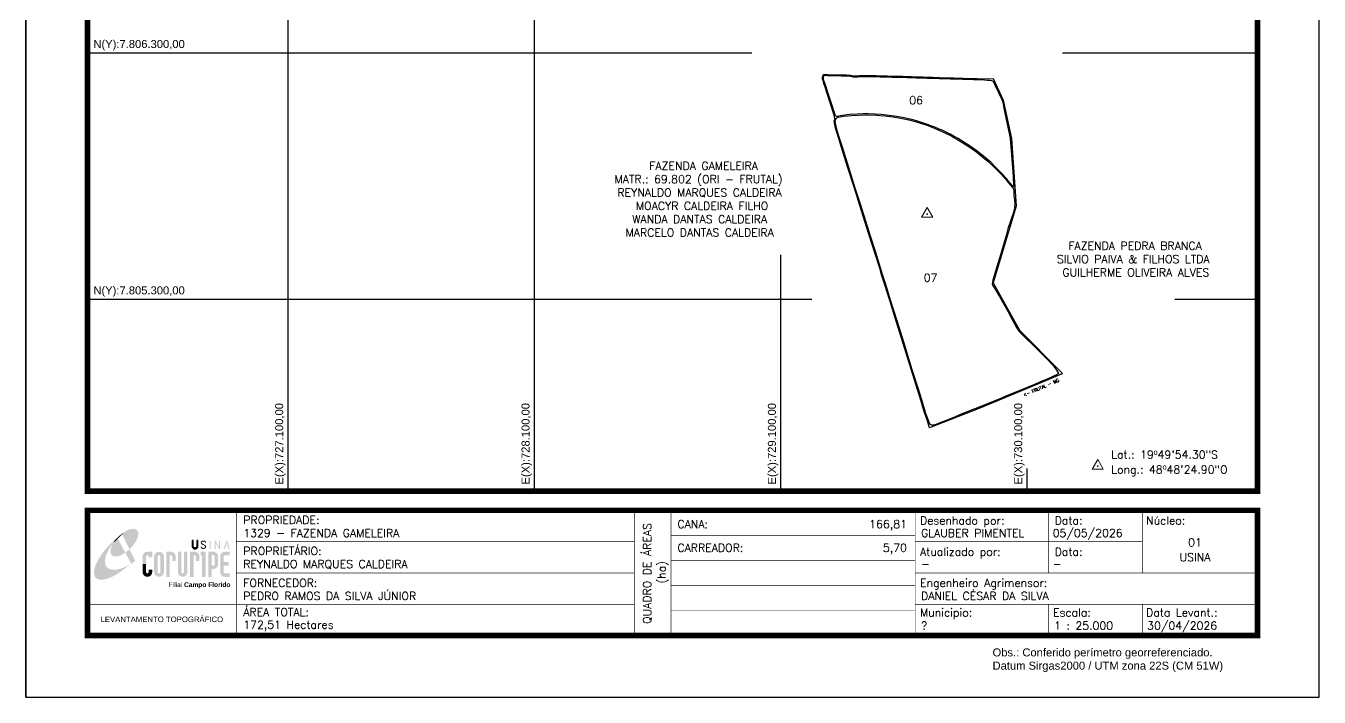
# Model space of a CAD drawing. Header units: millimetres. Extents: x 726035 to 731285, y 7803684 to 7811109.
# Drawn here: x 726035 to 731285, y 7803684 to 7806409 of the extents above; entities that cross this region are included whole.
import ezdxf
from ezdxf.enums import TextEntityAlignment as Align

# ---------------------------------------------------------------- set-up
doc = ezdxf.new("R2010")
doc.units = ezdxf.units.MM
doc.linetypes.add('LIN0', pattern=[0])
doc.layers.add('0114001329', color=1, linetype='Continuous', lineweight=25)
for name, color, linetype in [('0114001329006', 5, 'Continuous'), ('0114001329007', 5, 'Continuous'), ('MALHA', 8, 'Continuous'), ('MARGEM', 5, 'Continuous'), ('TEXTO', 7, 'Continuous')]:
    doc.layers.add(name, color=color, linetype=linetype)
doc.styles.add('ARIAL', font='arial.ttf')
doc.styles.add('marcelo', font='arial.ttf')
doc.styles.add('Simplex', font='simplex.shx')
doc.styles.get("Standard").update_dxf_attribs({"font": 'arial.ttf'})

# ---------------------------------------------------------------- blocks, each defined once
blk = doc.blocks.new('A$C78F83FB3')
at = {"layer": 'MARGEM'}
h = blk.add_hatch(color=20, dxfattribs=at)
edge = h.paths.add_edge_path()
edge.add_ellipse((19.49, 23.77), major_axis=(-6.68, -6.67), ratio=0.469426, start_angle=292.73277, end_angle=601.25787)
edge.add_ellipse((22.83, 22.05), major_axis=(12.64, 11.29), ratio=0.457614, start_angle=79.90686, end_angle=107.91393)
edge = h.paths.add_edge_path()
edge.add_ellipse((18.28, 18.7), major_axis=(13.95, 13.59), ratio=0.386848, start_angle=63.96117, end_angle=264.59932)
edge.add_ellipse((22.83, 22.05), major_axis=(12.64, 11.29), ratio=0.457614, start_angle=107.91393, end_angle=245.11815, ccw=False)
edge.add_ellipse((19.49, 23.77), major_axis=(-6.68, -6.67), ratio=0.469426, start_angle=241.25787, end_angle=292.73277, ccw=False)
for color, points in [(20, [(15.46, 26.12), (14.17, 24.81), (14.06, 24.24), (14.39, 23.97), (14.67, 24.54), (19.47, 29.32), (18.48, 28.66), (17.31, 27.78)]), (7, [(58.42, 24.9), (57.9, 24.9), (57.9, 21.73, -0.414214), (57.15, 20.98), (56.84, 20.98, -0.414214), (56.09, 21.73), (56.09, 24.9), (55.57, 24.9), (55.57, 21.73, 0.414214), (56.84, 20.46), (57.15, 20.46, 0.414214), (58.42, 21.73)]), (7, [(61.7, 24.9), (61.23, 24.9, 0.396318), (60.04, 23.78), (60.04, 23.72, 0.151912), (60.39, 22.97), (60.46, 22.92), (62.18, 22), (62.85, 21.83, 0.12407), (62.51, 22.42), (60.75, 23.36, -0.13192), (60.56, 23.77, -0.385578), (61.23, 24.37), (61.7, 24.37, -0.414214), (62.37, 23.7), (62.89, 23.7, 0.414214)]), (7, [(62.37, 23.7), (62.89, 23.7, 0.414214), (61.7, 24.9), (61.23, 24.9, 0.396318), (60.04, 23.78), (60.04, 23.72, 0.151912), (60.39, 22.97), (60.46, 22.92), (62.18, 22), (62.18, 22, -0.131921), (62.37, 21.59, -0.385578), (61.7, 20.98), (61.23, 20.98, -0.414214), (60.56, 21.65), (60.04, 21.65, 0.414214), (61.23, 20.46), (61.7, 20.46, 0.402546), (62.89, 21.61, 0.165292), (62.51, 22.42), (60.75, 23.36, -0.13192), (60.56, 23.77, -0.385578), (61.23, 24.37), (61.7, 24.37, -0.414214)]), (7, [(30.97, 12.46), (29.13, 12.46), (29.13, 8.21, 1), (34.29, 8.21), (34.29, 9.41), (32.45, 9.41), (32.45, 8.21, -1), (30.97, 8.21)])]:
    blk.add_hatch(color=color, dxfattribs=at).paths.add_polyline_path(points)
h = blk.add_hatch(color=7, dxfattribs=at)
h.paths.add_polyline_path([(65.24, 24.9), (64.72, 24.9), (64.72, 20.46), (65.24, 20.46)])
h.paths.add_polyline_path([(67.38, 20.46), (67.9, 20.46), (67.9, 23.74), (69.74, 20.46), (70.23, 20.46), (70.23, 24.9), (69.71, 24.9), (69.71, 21.58), (67.85, 24.9), (67.38, 24.9)])
h.paths.add_polyline_path([(72.17, 20.46), (72.72, 20.46), (73.14, 21.73), (74.49, 21.73), (74.9, 20.46), (75.45, 20.46), (74, 24.9), (73.62, 24.9)])
h.paths.add_polyline_path([(73.81, 23.8), (74.32, 22.25), (73.31, 22.25)], flags=16)
h = blk.add_hatch(color=7, dxfattribs=at)
h.paths.add_polyline_path([(31.71, 18.93, 0.414214), (29.13, 16.35), (29.13, 12.46), (30.97, 12.46), (30.97, 16.35, -0.414214), (31.71, 17.09), (32.45, 17.09), (32.45, 16.02), (34.29, 16.02), (34.29, 18.93)])
h.paths.add_polyline_path([(44.15, 17.09, -0.414214), (44.89, 16.35), (44.89, 14.1), (46.72, 14.1), (46.72, 16.17, 0.433937), (44.15, 18.93), (41.77, 18.93), (41.77, 12.46), (43.61, 12.46), (43.61, 17.09)])
h.paths.add_polyline_path([(43.61, 12.46), (41.77, 12.46), (41.77, 5.62), (43.61, 5.62)])
h.paths.add_polyline_path([(47.92, 12.46), (49.75, 12.46), (49.75, 18.93), (47.92, 18.93)])
h.paths.add_polyline_path([(52.91, 18.93), (51.08, 18.93), (51.08, 12.46), (52.91, 12.46)])
h.paths.add_polyline_path([(51.08, 8.12, -1), (49.75, 8.12), (49.75, 12.46), (47.92, 12.46), (47.92, 8.12, 1), (52.91, 8.12), (52.91, 12.46), (51.08, 12.46)])
h.paths.add_polyline_path([(54.41, 12.46), (56.25, 12.46), (56.25, 17.09), (56.79, 17.09, -0.414214), (57.53, 16.35), (57.53, 14.1), (59.36, 14.1), (59.36, 16.17, 0.433937), (56.79, 18.93), (54.41, 18.93)])
h.paths.add_polyline_path([(56.25, 12.46), (54.41, 12.46), (54.41, 5.62), (56.25, 5.62)])
h.paths.add_polyline_path([(60.73, 12.46), (62.58, 12.46), (62.58, 18.93), (60.02, 18.93), (60.02, 17.08), (60.73, 17.08)])
h.paths.add_polyline_path([(62.58, 12.46), (60.73, 12.46), (60.73, 5.62), (62.58, 5.62)])
h.paths.add_polyline_path([(64.06, 12.46), (65.82, 12.46), (65.82, 17.17), (66.66, 17.17, -0.450417), (67.48, 16.25), (67.48, 12.46), (69.24, 12.46, 0.002307), (69.24, 12.48, 0.005282), (69.23, 12.54, -0.000938), (69.23, 12.53), (69.23, 16.17, 0.433937), (66.66, 18.93), (64.06, 18.93)])
h.paths.add_polyline_path([(64.06, 5.62), (65.82, 5.62), (65.82, 9.77), (66.66, 9.77, 0.426056), (69.24, 12.46), (67.48, 12.46), (67.48, 12.45, -0.450417), (66.66, 11.53), (65.82, 11.53), (65.82, 12.46), (64.06, 12.46)])
h.paths.add_polyline_path([(70.37, 12.46), (74.87, 12.46), (74.87, 13.44), (72.21, 13.44), (72.21, 16.35, -0.414214), (72.95, 17.09), (75.38, 17.09), (75.38, 18.93), (72.95, 18.93, 0.414214), (70.37, 16.35)])
h.paths.add_polyline_path([(72.21, 11.62), (74.87, 11.62), (74.87, 12.46), (70.37, 12.46), (70.37, 8.21, 0.414214), (72.95, 5.62), (75.38, 5.62), (75.38, 7.47), (72.95, 7.47, -0.414214), (72.21, 8.21)])
h = blk.add_hatch(color=7, dxfattribs=at)
h.paths.add_polyline_path([(35.29, 16.35), (35.29, 8.21, 1), (40.46, 8.21, 0.016978), (40.45, 8.38), (40.45, 16.17, 0.433937), (37.88, 18.93), (37.87, 18.93, 0.41391)])
h.paths.add_polyline_path([(38.62, 16.35), (38.62, 8.21, -1), (37.13, 8.21), (37.13, 16.35, -1)], flags=16)
at = {"layer": 'MARGEM', "color": 7}
blk.add_lwpolyline([(58.42, 24.9), (57.9, 24.9), (57.9, 21.73, -0.414214), (57.15, 20.98), (56.84, 20.98, -0.414214), (56.09, 21.73), (56.09, 24.9), (55.57, 24.9), (55.57, 21.73, 0.414214), (56.84, 20.46), (57.15, 20.46, 0.414214), (58.42, 21.73), (58.42, 24.9)], format="xyb", close=True, dxfattribs=at)
at = {"layer": 'MARGEM', "color": 252, "insert": (43.05, 2.72), "char_height": 2.5, "width": 33.0271, "attachment_point": 1, "style": 'ARIAL'}
blk.add_mtext('Filial {\\fArial|b1|i0|c0|p34;Campo Florido}', dxfattribs=at)

msp = doc.modelspace()

# ---------------------------------------------------------------- linework, layer by layer
at = {"layer": '0114001329', "color": 1}
msp.add_lwpolyline([(729318.5, 7806040.7), (729315, 7806051), (729309.8, 7806066.7), (729307.4, 7806076.5), (729297.6, 7806104.2), (729288, 7806134), (729280.3, 7806160), (729275, 7806175.5), (729271.5, 7806186.8), (729269.5, 7806192.6), (729269, 7806197.3), (729269.1, 7806201), (729269.9, 7806205.1), (729275.3, 7806211.1), (729281.5, 7806212.4), (729289.7, 7806212.2), (729345.5, 7806210.8), (729366.5, 7806210.3), (729383.1, 7806208.8), (729394.7, 7806206.2), (729400.2, 7806205.8), (729405.7, 7806205.8), (729411.8, 7806206.7), (729418.7, 7806207.8), (729428.4, 7806208), (729459.8, 7806207.9), (729485.6, 7806207.2), (729502.8, 7806206.9), (729517.9, 7806206.4), (729531.2, 7806205.8), (729550.4, 7806205.2), (729563.3, 7806204.9), (729595.5, 7806204.7), (729611.8, 7806203.8), (729630.8, 7806203.1), (729649.1, 7806202.3), (729678.1, 7806201.7), (729694.9, 7806201.3), (729717.1, 7806200.6), (729743.6, 7806200), (729787.7, 7806198.7), (729802, 7806198.1), (729839.6, 7806196.9), (729882.5, 7806195.5), (729896.6, 7806195.3), (729926.9, 7806194.2), (729961.5, 7806194.8), (730003.3, 7806107.9), (730036.2, 7805952.3), (730055.5, 7805676.9), (729961.8, 7805366.1), (730069.2, 7805174.3), (730235.6, 7805006.7), (730240.4, 7805001), (730242.4, 7804996.5), (730132.7, 7804950.3), (729908.5, 7804857.9), (729704.2, 7804777.6), (729695.2, 7804805.8), (729685.2, 7804835.1), (729677, 7804861.6), (729668.4, 7804889.5), (729654.7, 7804933.6), (729628.7, 7805016.3), (729596.3, 7805120.1), (729568, 7805210.8), (729542, 7805294.7), (729522.2, 7805357.7), (729509.1, 7805398.8), (729501.3, 7805425.9), (729481.4, 7805488.5), (729459, 7805559), (729447.9, 7805593.4), (729421.4, 7805679.8), (729398.5, 7805749.7), (729372.1, 7805832.9), (729346.1, 7805915.3), (729330.8, 7805964.8), (729321.9, 7805993.5), (729318.2, 7806013.5), (729317.1, 7806023.6), (729319, 7806029.7), (729319.9, 7806035.1), (729318.5, 7806040.7)], close=True, dxfattribs=at)
at = {"layer": '0114001329006'}
msp.add_lwpolyline([(729273.7, 7806203.3), (729277.4, 7806207.4), (729281.9, 7806208.4), (729289.6, 7806208.2), (729345.4, 7806206.8), (729366.2, 7806206.3), (729382.5, 7806204.9), (729394.1, 7806202.2), (729400, 7806201.8), (729406, 7806201.8), (729412.4, 7806202.8), (729419, 7806203.8), (729428.5, 7806204), (729459.8, 7806203.9), (729485.5, 7806203.2), (729502.7, 7806202.9), (729517.8, 7806202.4), (729531, 7806201.8), (729550.3, 7806201.2), (729563.2, 7806200.9), (729595.4, 7806200.7), (729611.6, 7806199.8), (729630.6, 7806199.1), (729649, 7806198.3), (729678, 7806197.7), (729694.7, 7806197.3), (729717, 7806196.6), (729743.5, 7806196), (729787.6, 7806194.7), (729801.8, 7806194.1), (729839.5, 7806192.9), (729882.4, 7806191.5), (729896.5, 7806191.3), (729926.7, 7806190.2), (729938.3, 7806189.3), (729947.5, 7806189), (729955.2, 7806187.8), (729959.9, 7806185.6), (729962.3, 7806183.1), (729965, 7806179.2), (729967.6, 7806172.4), (729982.6, 7806141.3), (729995.4, 7806113.6), (729999.7, 7806103.2), (730002.2, 7806093.6), (730005.2, 7806075.4), (730014.9, 7806028.5), (730022.9, 7805991.5), (730028.6, 7805966.6), (730031, 7805951), (730035.4, 7805903.4), (730039.7, 7805850), (730043.9, 7805798.1), (730044.9, 7805757.9), (730044.9, 7805755.3), (730043.3, 7805757.1), (730030.1, 7805772.3), (730014.6, 7805790.4), (729995.5, 7805811), (729975.2, 7805831.8), (729968.3, 7805838.8), (729951.9, 7805855.2), (729940.5, 7805865.2), (729923.2, 7805880.2), (729912, 7805888.7), (729897.1, 7805900.4), (729887.1, 7805907.7), (729872.8, 7805918.2), (729864.5, 7805923.5), (729847, 7805935), (729835.3, 7805942.7), (729819.8, 7805952.1), (729810, 7805957.4), (729803.8, 7805960.6), (729787.6, 7805970), (729776.6, 7805975.2), (729754.7, 7805985.1), (729743.3, 7805990), (729722.6, 7805998.9), (729712.4, 7806002.5), (729699.3, 7806007.4), (729658.6, 7806021.5), (729637.4, 7806027.4), (729594, 7806037.5), (729569.2, 7806041.7), (729530.7, 7806046.9), (729506.7, 7806049.4), (729483.3, 7806051.1), (729456.5, 7806052.3), (729434.3, 7806052.3), (729409.3, 7806051.2), (729377, 7806048.8), (729341.2, 7806043.7), (729330.7, 7806041.9), (729326.2, 7806041.6), (729323.2, 7806042.3), (729321.9, 7806043.2), (729318.8, 7806052.3), (729313.7, 7806067.8), (729311.2, 7806077.6), (729301.4, 7806105.5), (729291.9, 7806135.2), (729284.1, 7806161.2), (729278.8, 7806176.8), (729275.3, 7806188), (729273.4, 7806193.5), (729273, 7806197.4), (729273.1, 7806200.5)], close=True, dxfattribs=at)
at = {"layer": '0114001329007'}
msp.add_lwpolyline([(729324, 7806031.6), (729326.9, 7806035.3), (729333, 7806038.6), (729355.6, 7806042), (729385.5, 7806045.4), (729415.3, 7806047.2), (729450, 7806047.9), (729488.5, 7806046.6), (729522.8, 7806043.8), (729556.1, 7806039.8), (729592.3, 7806033.6), (729619.2, 7806027.4), (729655, 7806017.8), (729696.2, 7806004.2), (729726.5, 7805992.9), (729762.9, 7805976.3), (729794, 7805961.1), (729834.7, 7805937.7), (729868.3, 7805915.5), (729895.2, 7805896.1), (729914.8, 7805880.6), (729941.7, 7805858.4), (729966.4, 7805835.1), (729988.8, 7805812.2), (730010.4, 7805789), (730024.6, 7805772.2), (730040.5, 7805753.5), (730044.7, 7805747.9), (730045, 7805745.9), (730045.3, 7805737), (730045.7, 7805729), (730046.1, 7805723.7), (730046.6, 7805718.9), (730047.6, 7805712.6), (730049, 7805701.6), (730049.9, 7805687.1), (730049.3, 7805676.1), (730048, 7805666.4), (730042.6, 7805647.3), (730036.7, 7805628.2), (730028.7, 7805604.4), (730023.6, 7805590.5), (730015.2, 7805558), (729993.6, 7805484.3), (729975.4, 7805427.3), (729960.4, 7805377.4), (729958.8, 7805369), (729958, 7805361.4), (729959.7, 7805357.1), (729970.7, 7805340.7), (729987.1, 7805310.7), (730022.3, 7805248.2), (730038.4, 7805219.6), (730056.9, 7805185.2), (730067.7, 7805168.3), (730081.1, 7805154.9), (730135.1, 7805102.4), (730166.3, 7805071.6), (730180.4, 7805057.1), (730206.5, 7805029), (730219.1, 7805011.5), (730225.9, 7805000.6), (730227, 7804998), (730226.5, 7804996.6), (730225, 7804995.2), (730219.9, 7804992.5), (730209.8, 7804988), (730201.2, 7804984.3), (730180.9, 7804975.4), (730153.2, 7804963.8), (730130.2, 7804954), (730109.2, 7804945.3), (730083.6, 7804934.7), (730046.8, 7804919.4), (730016.2, 7804906.8), (729986.6, 7804894.5), (729955.2, 7804881.3), (729918.6, 7804866.6), (729887.6, 7804854.3), (729856.3, 7804841.9), (729832.6, 7804832.3), (729795.4, 7804817.1), (729770.6, 7804807.3), (729745.4, 7804797.4), (729731.3, 7804791.1), (729725.8, 7804789.1), (729721.7, 7804788.2), (729716.9, 7804788), (729711.8, 7804788.7), (729709.3, 7804789.9), (729706.3, 7804792.4), (729703.6, 7804796.8), (729698.9, 7804807.3), (729689, 7804836.3), (729680.9, 7804862.8), (729672.2, 7804890.7), (729658.5, 7804934.8), (729632.5, 7805017.5), (729600.1, 7805121.3), (729571.8, 7805212), (729545.8, 7805295.9), (729526, 7805358.9), (729513, 7805400), (729505.1, 7805427.1), (729485.2, 7805489.7), (729462.9, 7805560.2), (729451.7, 7805594.6), (729425.2, 7805681), (729402.3, 7805750.9), (729375.9, 7805834.1), (729349.9, 7805916.5), (729334.6, 7805966), (729325.7, 7805994.4), (729322.2, 7806014.1), (729321.2, 7806023.2), (729322.8, 7806028.4)], close=True, dxfattribs=at)
at = {"layer": 'MALHA'}
for points in [[(727100, 7804520.4), (727100, 7807368)], [(728100, 7804520.4), (728100, 7806879.4)], [(726285.3, 7806300), (728982.8, 7806300)], [(730243.8, 7806300), (731035.3, 7806300)], [(729100, 7804520.4), (729100, 7805480.3)], [(726285.3, 7805300), (729225.8, 7805300)], [(730699.8, 7805300), (731035.3, 7805300)], [(730100, 7804520.4), (730100, 7804612.4)]]:
    msp.add_lwpolyline(points, dxfattribs=at)
at = {"layer": 'MARGEM', "color": 174, "linetype": 'LIN0'}
msp.add_line((726035.3, 7803684.4), (726035.3, 7811109.4), dxfattribs=at)
at = {"layer": 'MARGEM', "color": 174, "linetype": 'LIN0', "flags": 128}
msp.add_lwpolyline([(731285.3, 7803684.4), (731285.3, 7811109.4), (726035.3, 7811109.4), (726035.3, 7803684.4)], close=True, dxfattribs=at)
at = {"layer": 'MARGEM', "color": 174, "linetype": 'LIN0', "const_width": 22.7, "flags": 128}
for points in [[(731035.3, 7804520.4), (731035.3, 7810859.4), (726285.3, 7810859.4), (726285.3, 7804520.4)], [(726285.3, 7804442.7), (731035.3, 7804442.7), (731035.3, 7803934.4), (726285.3, 7803934.4)]]:
    msp.add_lwpolyline(points, close=True, dxfattribs=at)
at = {"layer": 'MARGEM', "color": 174, "linetype": 'LIN0', "flags": 128}
for points, const_width in [([(726889.3, 7804442.7), (726889.3, 7803934.4)], 2.52), ([(726889.3, 7804442.7), (726889.3, 7803939)], 2.5), ([(728505.6, 7804442.7), (728505.6, 7803940.6)], 2.52), ([(728653.7, 7804442.7), (728653.7, 7803940.6)], 2.52), ([(729645.4, 7804442.7), (729645.4, 7803940.6)], 2.52), ([(730187.7, 7804188.5), (730187.7, 7804442.7)], 2.52), ([(730567, 7804188.5), (730567, 7804442.7)], 2.52), ([(728653.7, 7804341), (729645.4, 7804341)], 2.52), ([(726889.3, 7804315.6), (728505.6, 7804315.6)], 2.52), ([(729645.4, 7804315.6), (730567, 7804315.6)], 2.52), ([(728653.7, 7804239.3), (729645.4, 7804239.3)], 2.52), ([(726889.3, 7804188.5), (728505.6, 7804188.5)], 2.52), ([(729645.4, 7804188.5), (731035.7, 7804188.5)], 2.52), ([(728653.7, 7804137.7), (729645.4, 7804137.7)], 2.52), ([(726285.3, 7804061.5), (728505.6, 7804061.5)], 2.52), ([(728653.7, 7804036), (729645.4, 7804036)], 2.52), ([(729645.4, 7804061.5), (731035.5, 7804061.5)], 2.52), ([(730187.7, 7804061.5), (730187.7, 7803935.5)], 2.52), ([(730567, 7804061.5), (730567, 7803935.5)], 2.52)]:
    msp.add_lwpolyline(points, dxfattribs=dict(at, const_width=const_width))
at = {"layer": 'TEXTO', "color": 7, "lineweight": 9, "flags": 128}
for points in [[(729671.6, 7805632.1), (729716.8, 7805632.1), (729694.2, 7805671.3)], [(730364, 7804609.4), (730409.2, 7804609.4), (730386.6, 7804648.5)]]:
    msp.add_lwpolyline(points, close=True, dxfattribs=at)
at = {"layer": 'TEXTO', "color": 7, "lineweight": 9, "const_width": 3.53, "flags": 128}
for points in [[(729692.5, 7805645.2, -1), (729696, 7805645.2, -1)], [(730384.8, 7804622.4, -1), (730388.4, 7804622.4, -1)]]:
    msp.add_lwpolyline(points, format="xyb", close=True, dxfattribs=at)

# ---------------------------------------------------------------- block references
at = {"layer": 'MARGEM', "linetype": 'ByBlock', "xscale": 7.645013574234519, "yscale": 7.645013574234519, "zscale": 7.645013574234519}
msp.add_blockref('A$C78F83FB3', (726286.2, 7804129.7), dxfattribs=at)

# ---------------------------------------------------------------- texts
at = {"layer": 'MALHA'}
for s, p in [('N(Y):7.806.300,00', (726309.4, 7806309.5)), ('N(Y):7.805.300,00', (726309.4, 7805309.5))]:
    msp.add_text(s, height=32.5, dxfattribs=at).set_placement(p, align=Align.BOTTOM_LEFT)
for s, p in [('E(X):727.100,00', (727089.7, 7804547.5)), ('E(X):728.100,00', (728089.7, 7804547.5)), ('E(X):729.100,00', (729089.7, 7804547.5)), ('E(X):730.100,00', (730089.7, 7804547.5))]:
    msp.add_text(s, height=32.5, rotation=90, dxfattribs=at).set_placement(p, align=Align.BOTTOM_LEFT)
at = {"layer": 'MARGEM', "color": 7, "linetype": 'Continuous', "lineweight": 9}
for s, style, p in [('PROPRIEDADE:', 'Simplex', (726917.8, 7804419.8)), ('Desenhado por:', 'Simplex', (729665.1, 7804417.4)), ('Data:', 'Simplex', (730211.6, 7804417.4)), ('Núcleo:', 'Simplex', (730582.9, 7804417.4)), ('PROPRIETÁRIO:', 'Simplex', (726917.8, 7804293.9)), ('Atualizado por:', 'Simplex', (729665.1, 7804290.8)), ('Data:', 'Simplex', (730211.6, 7804290.8)), ('FORNECEDOR:', 'Simplex', (726917.8, 7804164.3)), ('Engenheiro Agrimensor:', 'Simplex', (729665.1, 7804164.3)), ('ÁREA TOTAL:', 'Simplex', (726917.8, 7804045.9)), ('Municipio:', 'Simplex', (729665.1, 7804044)), ('Escala:', 'Simplex', (730205.2, 7804044)), ('Data Levant.:', 'Simplex', (730582.9, 7804044)), ('Obs.: Conferido perímetro georreferenciado.', 'marcelo', (729959.5, 7803882.2)), ('Datum Sirgas2000 / UTM zona 22S (CM 51W)', 'marcelo', (729959.5, 7803828.5))]:
    msp.add_text(s, height=32.5, dxfattribs=dict(at, style=style)).set_placement(p, align=Align.TOP_LEFT)
at = {"layer": 'MARGEM', "color": 7, "linetype": 'Continuous', "style": 'Simplex'}
for s, p in [('CANA:', (728680.3, 7804403)), ('1329 - FAZENDA GAMELEIRA', (726917.8, 7804366.8)), ('GLAUBER PIMENTEL', (729669.3, 7804366.8)), ('05/05/2026', (730203.5, 7804366.8)), ('CARREADOR:', (728680.3, 7804306.8)), ('REYNALDO MARQUES CALDEIRA', (726917.8, 7804240.9)), ('-', (729669.3, 7804240.9)), ('-', (730203.5, 7804240.9)), ('PEDRO RAMOS DA SILVA JÚNIOR', (726917.8, 7804111.3)), ('DANIEL CÉSAR DA SILVA', (729669.3, 7804111.3)), ('172,51 Hectares', (726917.8, 7803994.7)), ('?', (729669.3, 7803990.9)), ('1 : 25.000', (730209.4, 7803990.9)), ('30/04/2026', (730587.1, 7803990.9))]:
    msp.add_text(s, height=32.5, dxfattribs=at).set_placement(p, align=Align.TOP_LEFT)
for s, p in [('166,81', (729612.1, 7804403)), ('5,70', (729612.1, 7804306.8))]:
    msp.add_text(s, height=32.5, dxfattribs=at).set_placement(p, align=Align.TOP_RIGHT)
for s, p in [('QUADRO DE ÁREAS', (728557, 7804186.1)), ('(ha)', (728616.3, 7804191.1))]:
    msp.add_text(s, height=32.5, rotation=90, dxfattribs=at).set_placement(p, align=Align.MIDDLE_CENTER)
for s, p in [('01', (730781.5, 7804312.3)), ('USINA', (730781.5, 7804252.3))]:
    msp.add_text(s, height=32.5, dxfattribs=at).set_placement(p, align=Align.MIDDLE_CENTER)
at = {"layer": 'MARGEM', "color": 7, "linetype": 'ByBlock'}
msp.add_text('LEVANTAMENTO TOPOGRÁFICO', height=22.5, dxfattribs=at).set_placement((726587.3, 7804000.2), align=Align.MIDDLE_CENTER)
at = {"layer": 'TEXTO', "linetype": 'Continuous', "style": 'Simplex'}
for s, p in [('06', (729649.2, 7806107.4)), ('07', (729707.8, 7805386.9))]:
    msp.add_text(s, height=32.5, dxfattribs=at).set_placement(p, align=Align.MIDDLE_CENTER)
msp.add_text('<- FRUTAL - MG', height=13, rotation=23.4449, dxfattribs=at).set_placement((730089.7, 7804900.3), align=Align.BOTTOM_LEFT)
at = {"layer": 'TEXTO', "linetype": 'ByBlock', "style": 'Simplex'}
for s, p in [('Lat.: 19º49\'54.30"S', (730441.2, 7804652.4, 1641.9)), ('Long.: 48º48\'24.90"O', (730441.2, 7804592, 1641.9))]:
    msp.add_text(s, height=32.5, dxfattribs=at).set_placement(p)
at = {"layer": 'TEXTO', "char_height": 32.5, "attachment_point": 1, "style": 'Simplex'}
for s, insert, width in [('\\pi152.6333;FAZENDA GAMELEIRA  \\P\\pi11.79997;MATR.: 69.802 (ORI - FRUTAL)  \\P\\pi23.40711;REYNALDO MARQUES CALDEIRA  \\P\\pi98.46663;MOACYR CALDEIRA FILHO  \\P\\pi83.76425;WANDA DANTAS CALDEIRA  \\P\\pi56.68092;MARCELO DANTAS CALDEIRA', (728413.2, 7805857.2), 815.981), ('\\pi46.42857;FAZENDA PEDRA BRANCA  \\P\\pi1.92131E-011;SILVIO PAIVA & FILHOS LTDA  \\P\\pi22.44048;GUILHERME OLIVEIRA ALVES', (730220.7, 7805532.9), 725.833)]:
    msp.add_mtext(s, dxfattribs=dict(at, insert=insert, width=width))

doc.saveas('drawing.dxf')
